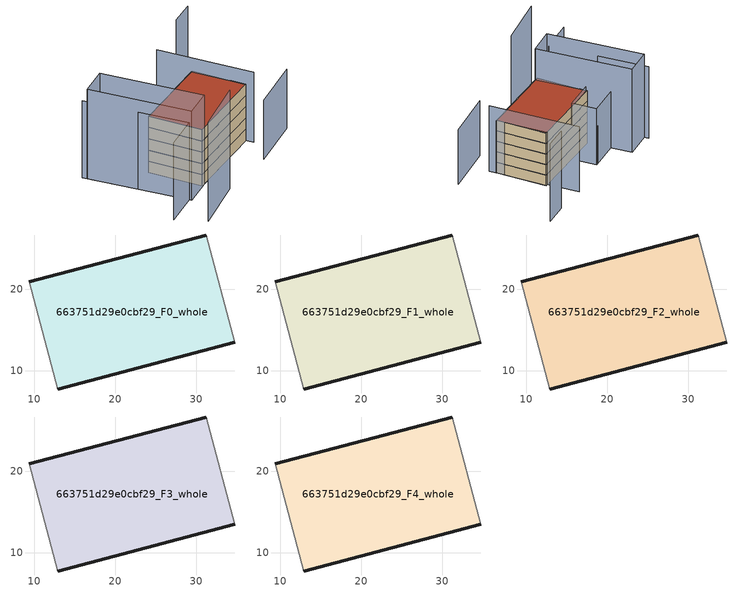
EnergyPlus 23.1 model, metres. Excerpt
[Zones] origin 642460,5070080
663751d29e0cbf29_F0_whole
 floor ground (EU_floor_Construction): 34.71,13.47 31.22,26.71 9.43,20.96 12.92,7.72 z0
 wall outside (EU_wall_Construction): 9.43,20.96 31.22,26.71 / 34.71,13.47 12.92,7.72 z0:3
 wall adiabatic (EU_wall_Construction): 31.22,26.71 34.71,13.47 / 12.92,7.72 9.43,20.96 z0:3
663751d29e0cbf29_F1_whole
 floor to 663751d29e0cbf29_F0_whole (EU_floor_Construction): 34.71,13.47 31.22,26.71 9.42,20.96 12.92,7.72 z3
 wall outside (EU_wall_Construction): 9.43,20.96 31.22,26.71 / 34.71,13.47 12.92,7.72 z3:6
 wall adiabatic (EU_wall_Construction): 31.22,26.71 34.71,13.47 / 12.92,7.72 9.43,20.96 z3:6
663751d29e0cbf29_F2_whole
 floor to 663751d29e0cbf29_F1_whole (EU_floor_Construction): 34.71,13.47 31.22,26.71 9.42,20.96 12.92,7.72 z6
 wall outside (EU_wall_Construction): 9.43,20.96 31.22,26.71 / 34.71,13.47 12.92,7.72 z6:9
 wall adiabatic (EU_wall_Construction): 31.22,26.71 34.71,13.47 / 12.92,7.72 9.43,20.96 z6:9
663751d29e0cbf29_F3_whole
 floor to 663751d29e0cbf29_F2_whole (EU_floor_Construction): 34.71,13.47 31.22,26.71 9.42,20.96 12.92,7.72 z9
 wall outside (EU_wall_Construction): 9.43,20.96 31.22,26.71 / 34.71,13.47 12.92,7.72 z9:12
 wall adiabatic (EU_wall_Construction): 31.22,26.71 34.71,13.47 / 12.92,7.72 9.43,20.96 z9:12
663751d29e0cbf29_F4_whole
 floor to 663751d29e0cbf29_F3_whole (EU_floor_Construction): 34.71,13.47 31.22,26.71 9.42,20.96 12.92,7.72 z12
 wall outside (EU_wall_Construction): 9.43,20.96 31.22,26.71 / 34.71,13.47 12.92,7.72 z12:15
 wall adiabatic (EU_wall_Construction): 31.22,26.71 34.71,13.47 / 12.92,7.72 9.43,20.96 z12:15
 roof outside (EU_roof_Construction): 31.22,26.71 34.71,13.47 12.92,7.72 9.43,20.96 z15
shading: 31.22,5 45.04,10.07 z0:15.7; 2.2,-3.49 16.16,2.19 z0:26.3; -2.18,30.86 6.41,5.91 / 6.41,5.91 -2.65,2.8 z0:20.5; 6.58,5.4 -1.79,29.73 / -1.79,29.73 5.45,32.23 / 5.45,32.23 13.83,7.89 / 13.83,7.89 6.58,5.4 z0:23.8; 7.31,26.83 15.65,29.42 / 15.65,29.42 17.62,23.12 / 17.62,23.12 9.27,20.52 / 9.27,20.52 7.31,26.83 z0:16; 35.37,11.65 28.23,34.83 z0:18.7; 30.83,26.52 22.13,23.81 z0:7.1; 43.34,38.52 37.03,36.6 z0:22.1; 15.02,29.23 7.17,26.65 z0:11.1
[Building]
EU S2 Campaign: North Axis=0; Terrain=City; Solar Distribution=FullExterior
[Site:Location]
Lyon-Bron: Latitude=45.75; Longitude=5; Time Zone=1; Elevation=198
[SizingPeriod:WeatherFileDays]
AnnualSizingPeriod: Begin Month=1; Begin Day of Month=1; End Month=12; End Day of Month=31; Day of Week for Start Day=Monday; Use Weather File Daylight Saving Period=No; Use Weather File Rain and Snow Indicators=No
[MATERIAL]
EU_InternalMass_Material: Roughness=MediumRough; Thickness=0.1; Conductivity=1; Density=1800; Specific Heat=900; Thermal Absorptance=0.9; Solar Absorptance=0.7; Visible Absorptance=0.7
[MATERIAL:NOMASS] Roughness=MediumRough; Thermal Absorptance=0.9; Solar Absorptance=0.7; Visible Absorptance=0.7
Name | Thermal Resistance
EU_wall_NoMass | 0.776494
EU_roof_NoMass | 0.486893
EU_floor_NoMass | 0.421597
[CONSTRUCTION]
EU_wall_Construction: EU_wall_NoMass
EU_roof_Construction: EU_roof_NoMass
EU_floor_Construction: EU_floor_NoMass
EU_InternalMass_Construction: EU_InternalMass_Material
[ZONE] Type=1; Multiplier=1; Ceiling Height=autocalculate; Floor Area=autocalculate; Part of Total Floor Area=Yes
Name | Volume
663751d29e0cbf29_F0_whole | 925.719
663751d29e0cbf29_F1_whole; 663751d29e0cbf29_F2_whole; 663751d29e0cbf29_F3_whole; 663751d29e0cbf29_F4_whole | 925.72
[INTERNALMASS] Construction=EU_InternalMass_Construction; Surface Area=308.573
Name | Zone or ZoneList
663751d29e0cbf29_F0_whole_EU_InternalMass | 663751d29e0cbf29_F0_whole
663751d29e0cbf29_F1_whole_EU_InternalMass | 663751d29e0cbf29_F1_whole
663751d29e0cbf29_F2_whole_EU_InternalMass | 663751d29e0cbf29_F2_whole
663751d29e0cbf29_F3_whole_EU_InternalMass | 663751d29e0cbf29_F3_whole
663751d29e0cbf29_F4_whole_EU_InternalMass | 663751d29e0cbf29_F4_whole
[OTHEREQUIPMENT] Fuel Type=Electricity; Design Level Calculation Method=Watts/Area; Power per Zone Floor Area=1; Fraction Latent=0; Fraction Radiant=0; Fraction Lost=0; Carbon Dioxide Generation Rate=0; EndUse Subcategory=EU_Step8_InternalGains
Name | Zone or ZoneList or Space or SpaceList | Schedule
EU_Step8_InternalGain_663751d29e0cbf29_F0_whole_f000 | 663751d29e0cbf29_F0_whole | EU_Step8_GainSchedule_663751d29e0cbf29_F0_whole_f000
EU_Step8_InternalGain_663751d29e0cbf29_F1_whole_f000 | 663751d29e0cbf29_F1_whole | EU_Step8_GainSchedule_663751d29e0cbf29_F1_whole_f000
EU_Step8_InternalGain_663751d29e0cbf29_F2_whole_f000 | 663751d29e0cbf29_F2_whole | EU_Step8_GainSchedule_663751d29e0cbf29_F2_whole_f000
EU_Step8_InternalGain_663751d29e0cbf29_F3_whole_f000 | 663751d29e0cbf29_F3_whole | EU_Step8_GainSchedule_663751d29e0cbf29_F3_whole_f000
EU_Step8_InternalGain_663751d29e0cbf29_F4_whole_f000 | 663751d29e0cbf29_F4_whole | EU_Step8_GainSchedule_663751d29e0cbf29_F4_whole_f000
[ZONEVENTILATION:DESIGNFLOWRATE] Schedule=EU_AlwaysOn; Design Flow Rate Calculation Method=AirChanges/Hour; Air Changes per Hour=0.693814; Ventilation Type=Natural; Fan Pressure Rise=0; Fan Total Efficiency=1; Constant Term Coefficient=1; Temperature Term Coefficient=0; Velocity Term Coefficient=0; Velocity Squared Term Coefficient=0; Minimum Indoor Temperature=-100; Maximum Indoor Temperature=100; Delta Temperature=-100; Minimum Outdoor Temperature=-100; Maximum Outdoor Temperature=100; Maximum Wind Speed=40
Name | Zone or ZoneList or Space or SpaceList
EU_ConstantAir_663751d29e0cbf29_F0_whole | 663751d29e0cbf29_F0_whole
EU_ConstantAir_663751d29e0cbf29_F1_whole | 663751d29e0cbf29_F1_whole
EU_ConstantAir_663751d29e0cbf29_F2_whole | 663751d29e0cbf29_F2_whole
EU_ConstantAir_663751d29e0cbf29_F3_whole | 663751d29e0cbf29_F3_whole
EU_ConstantAir_663751d29e0cbf29_F4_whole | 663751d29e0cbf29_F4_whole
[HVACTEMPLATE:THERMOSTAT] Constant Heating Setpoint=20; Constant Cooling Setpoint=50
EU_HeatOnly_663751d29e0cbf29_F0_whole; EU_HeatOnly_663751d29e0cbf29_F1_whole; EU_HeatOnly_663751d29e0cbf29_F2_whole; EU_HeatOnly_663751d29e0cbf29_F3_whole; EU_HeatOnly_663751d29e0cbf29_F4_whole
[HVACTEMPLATE:ZONE:IDEALLOADSAIRSYSTEM] System Availability Schedule=EU_AlwaysOn; Maximum Heating Supply Air Temperature=50; Minimum Cooling Supply Air Temperature=13; Maximum Heating Supply Air Humidity Ratio=0.0156; Minimum Cooling Supply Air Humidity Ratio=0.0077; Heating Limit=NoLimit; Cooling Limit=NoLimit; Heating Availability Schedule=EU_AlwaysOn; Cooling Availability Schedule=EU_CoolingOff; Dehumidification Control Type=ConstantSensibleHeatRatio; Cooling Sensible Heat Ratio=0.7; Dehumidification Setpoint=60; Humidification Control Type=None; Humidification Setpoint=30; Outdoor Air Method=None; Outdoor Air Flow Rate per Person=0.00944; Outdoor Air Flow Rate per Zone Floor Area=0; Outdoor Air Flow Rate per Zone=0; Demand Controlled Ventilation Type=None; Outdoor Air Economizer Type=NoEconomizer; Heat Recovery Type=None; Sensible Heat Recovery Effectiveness=0.7; Latent Heat Recovery Effectiveness=0.65
Name | Template Thermostat
663751d29e0cbf29_F0_whole | EU_HeatOnly_663751d29e0cbf29_F0_whole
663751d29e0cbf29_F1_whole | EU_HeatOnly_663751d29e0cbf29_F1_whole
663751d29e0cbf29_F2_whole | EU_HeatOnly_663751d29e0cbf29_F2_whole
663751d29e0cbf29_F3_whole | EU_HeatOnly_663751d29e0cbf29_F3_whole
663751d29e0cbf29_F4_whole | EU_HeatOnly_663751d29e0cbf29_F4_whole
[SIZING:ZONE] Zone Cooling Design Supply Air Temperature Input Method=SupplyAirTemperature; Zone Cooling Design Supply Air Temperature=13; Zone Heating Design Supply Air Temperature Input Method=SupplyAirTemperature; Zone Heating Design Supply Air Temperature=50; Zone Cooling Design Supply Air Humidity Ratio=0.008; Zone Heating Design Supply Air Humidity Ratio=0.008; Cooling Design Air Flow Method=DesignDay; Cooling Design Air Flow Rate=0; Cooling Minimum Air Flow per Zone Floor Area=0.000762; Cooling Minimum Air Flow=0; Cooling Minimum Air Flow Fraction=0.2; Heating Design Air Flow Method=DesignDay; Heating Design Air Flow Rate=0; Heating Maximum Air Flow per Zone Floor Area=0.002032; Heating Maximum Air Flow=0.141576; Heating Maximum Air Flow Fraction=0.3; Account for Dedicated Outdoor Air System=No; Dedicated Outdoor Air System Control Strategy=NeutralSupplyAir; Dedicated Outdoor Air Low Setpoint Temperature for Design=autosize; Dedicated Outdoor Air High Setpoint Temperature for Design=autosize; Zone Load Sizing Method=Sensible Load Only No Latent Load; Zone Latent Cooling Design Supply Air Humidity Ratio Input Method=HumidityRatioDifference; Zone Cooling Design Supply Air Humidity Ratio Difference=0.005; Zone Latent Heating Design Supply Air Humidity Ratio Input Method=HumidityRatioDifference; Zone Humidification Design Supply Air Humidity Ratio Difference=0.005
663751d29e0cbf29_F0_whole; 663751d29e0cbf29_F1_whole; 663751d29e0cbf29_F2_whole; 663751d29e0cbf29_F3_whole; 663751d29e0cbf29_F4_whole
[SCHEDULE:CONSTANT]
Name | Hourly Value
EU_AlwaysOn | 1
EU_CoolingOff | 0
[SCHEDULE:FILE] Column Number=1; Rows to Skip at Top=0; Number of Hours of Data=8760; Column Separator=Comma; Interpolate to Timestep=No; Minutes per Item=60; Adjust Schedule for Daylight Savings=Yes
Name | File
EU_Step8_GainSchedule_663751d29e0cbf29_F0_whole_f000 | ../../schedules/663751d29e0cbf29/663751d29e0cbf29_F0_whole_f000_gain.csv
EU_Step8_GainSchedule_663751d29e0cbf29_F1_whole_f000 | ../../schedules/663751d29e0cbf29/663751d29e0cbf29_F1_whole_f000_gain.csv
EU_Step8_GainSchedule_663751d29e0cbf29_F2_whole_f000 | ../../schedules/663751d29e0cbf29/663751d29e0cbf29_F2_whole_f000_gain.csv
EU_Step8_GainSchedule_663751d29e0cbf29_F3_whole_f000 | ../../schedules/663751d29e0cbf29/663751d29e0cbf29_F3_whole_f000_gain.csv
EU_Step8_GainSchedule_663751d29e0cbf29_F4_whole_f000 | ../../schedules/663751d29e0cbf29/663751d29e0cbf29_F4_whole_f000_gain.csv
